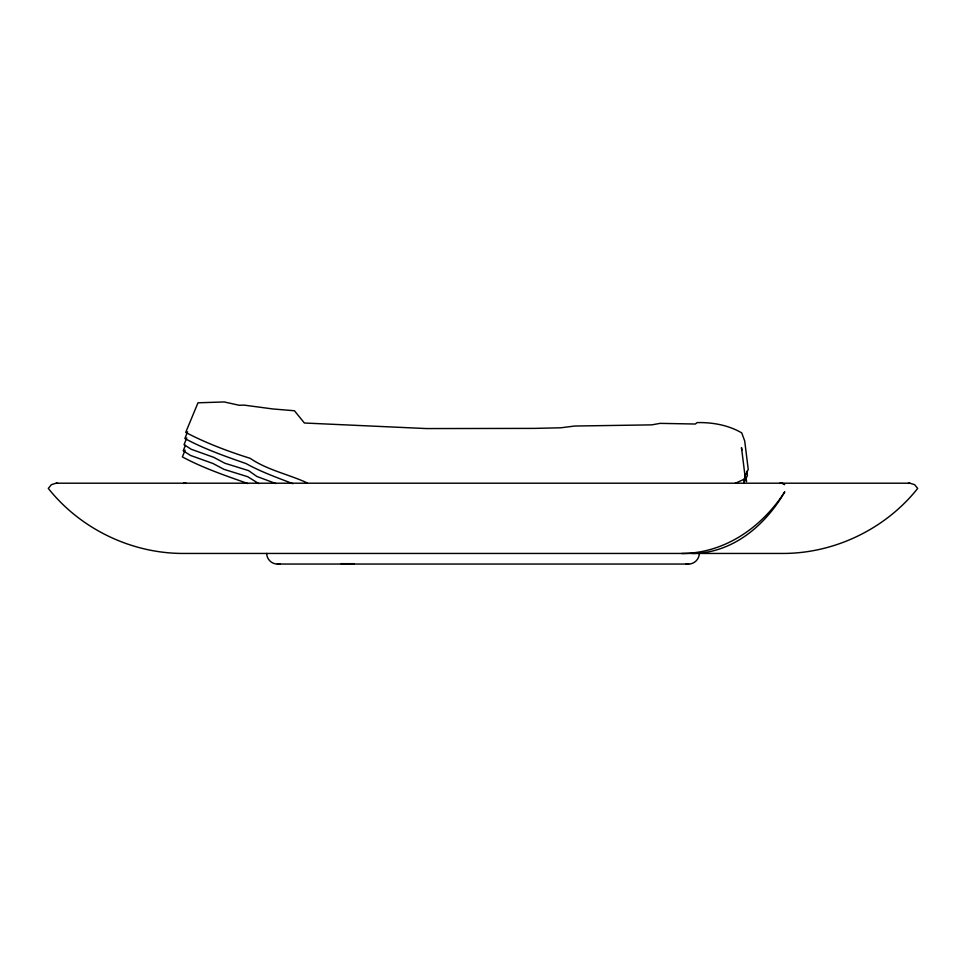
<?xml version="1.0" encoding="UTF-8"?>
<svg xmlns="http://www.w3.org/2000/svg" width="966" height="966" viewBox="0 0 966 966"><rect width="100%" height="100%" fill="white"/><g stroke="black" fill="none" stroke-linecap="round" stroke-linejoin="round"><path stroke-width="1.45" d="M699.287 553.446C699.324 559.121 694.349 564.084 688.673 564.047L277.327 564.047C271.651 564.084 266.676 559.121 266.713 553.446M187.621 431.73L184.868 438.528C204.128 448.9 225.283 456.35 246.028 463.571C260.699 471.722 276.928 477.554 292.843 483.676M186.788 437.852L184.047 444.662L191.28 449.299L213.788 457.353L224.8 463.221L248.54 470.599L256.859 476.467L275.853 483.543M185.412 445.35L183.214 450.796L190.447 455.421L212.967 463.487L223.979 469.343L247.707 476.721L258.743 483.592M185.134 450.108L182.381 456.918C202.969 468.003 225.754 475.731 247.803 483.543M744.206 482.203L747.418 475.562L746.887 471.287M780.48 498.19L784.778 491.803L780.926 498.19A173.168 121.016 -90 0 1 692.272 553.433M306.91 482.759C288.194 474.185 267.196 470.007 250.194 458.343C228.121 451.388 206.06 443.092 185.701 432.406L198.006 402.798L224.209 401.953L239.133 405.261L244.193 405.128L272.919 408.968L294.437 410.755L304.399 423.011L426.525 428.566L534.283 428.397L560.896 427.781L574.77 426.03L651.748 424.871L660.068 423.362L695.327 424.026L697.126 422.601C712.413 422.251 728.436 425.1 741.731 432.889L744.701 440.967L748.239 469.428L745.028 476.081L745.354 478.677L735.198 483.326M277.327 564.047L280.08 563.685M779.647 483.374L780.939 483.205A8.416 6.617 -90 0 1 784.609 484.63L784.621 484.63A8.537 5.965 -90 0 0 780.178 483.374M56.149 483.205L51.44 484.63L48.3 488.398C80.54 529.054 131.69 553.627 183.576 553.446L782.424 553.446C834.31 553.627 885.46 529.054 917.7 488.398L914.56 484.63L909.851 483.205L56.149 483.205L57.803 483.374M908.197 483.374L909.851 483.205M341.167 563.685L354.184 563.685M186.353 483.374L185.061 483.205A8.416 6.617 90 0 0 183.769 483.374M685.92 563.685L688.673 564.047M746.054 477.421L746.585 481.684M745.354 478.677L741.49 447.608L741.803 450.216M743.808 479.112L744.339 483.386M780.456 498.166A171.054 134.491 90 0 1 681.598 553.506M183.516 483.374A8.537 5.965 90 0 1 185.822 483.374"/></g></svg>
